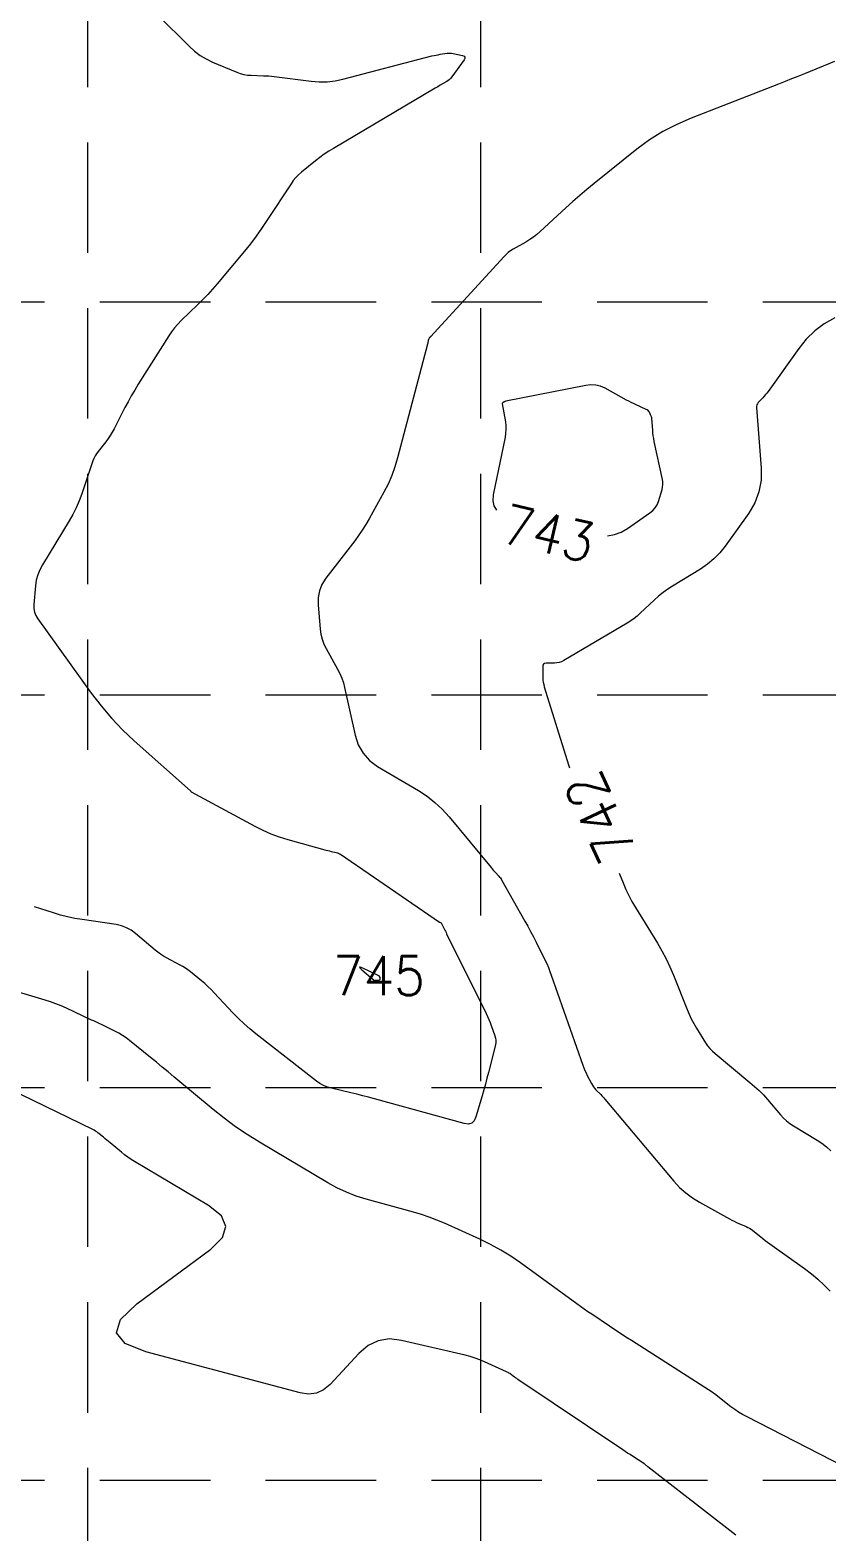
# Model space of a CAD drawing. Header units: feet. Extents: x 46644 to 49208, y 46045 to 47649.
# Drawn here: x 48399.9 to 48481.1, y 47161.6 to 47314.5 of the extents above; entities that cross this region are included whole.
import ezdxf
from ezdxf.enums import TextEntityAlignment as Align

# ---------------------------------------------------------------- set-up
doc = ezdxf.new("R2010")
doc.units = ezdxf.units.FT
doc.header["$MEASUREMENT"] = 0
doc.linetypes.add('DGN Style 3', pattern=[33.544038, 23.960027, -9.584011])
doc.linetypes.add('HIDDEN', pattern=[0.375, 0.25, -0.125])
doc.layers.add('EC', color=35, linetype='Continuous', lineweight=0)
doc.layers.add('GRID', color=254, linetype='HIDDEN')
doc.styles.add('Style-STANDARD', font='STANDARD.shx')

msp = doc.modelspace()

# ---------------------------------------------------------------- linework, layer by layer
at = {"layer": 'EC', "color": 35, "linetype": 'DGN Style 3', "lineweight": 0}
for p, q in [((48413, 47316.02), (48416.13, 47312.89)), ((48416.13, 47312.89), (48416.67, 47312.4)), ((48416.67, 47312.4), (48417.25, 47311.96)), ((48417.25, 47311.96), (48417.87, 47311.59)), ((48417.87, 47311.59), (48418.53, 47311.28)), ((48431.79, 47309.53), (48440.86, 47311.9)), ((48440.86, 47311.9), (48441.07, 47311.95)), ((48441.07, 47311.95), (48441.28, 47311.99)), ((48441.28, 47311.99), (48441.5, 47312.03)), ((48441.5, 47312.03), (48441.71, 47312.07)), ((48441.71, 47312.07), (48442.4, 47312.17)), ((48442.4, 47312.17), (48442.55, 47312.19)), ((48442.55, 47312.19), (48442.7, 47312.19)), ((48442.7, 47312.19), (48442.85, 47312.18)), ((48442.85, 47312.18), (48443, 47312.15)), ((48444.13, 47311.49), (48442.89, 47309.78)), ((48443, 47312.15), (48443.97, 47311.93)), ((48443.97, 47311.93), (48444.14, 47311.87)), ((48444.22, 47311.65), (48444.13, 47311.49)), ((48444.14, 47311.87), (48444.22, 47311.77)), ((48444.22, 47311.77), (48444.22, 47311.65)), ((48418.53, 47311.28), (48420.98, 47310.25)), ((48420.98, 47310.25), (48421.34, 47310.12)), ((48421.34, 47310.12), (48421.7, 47310.02)), ((48421.7, 47310.02), (48422.08, 47309.96)), ((48422.08, 47309.96), (48422.46, 47309.93)), ((48422.46, 47309.93), (48423.71, 47309.89)), ((48423.71, 47309.89), (48423.97, 47309.87)), ((48423.97, 47309.87), (48424.24, 47309.86)), ((48478.78, 47310.09), (48478.12, 47309.82)), ((48481.83, 47311.33), (48478.78, 47310.09)), ((48424.24, 47309.86), (48424.51, 47309.83)), ((48424.51, 47309.83), (48424.78, 47309.8)), ((48424.78, 47309.8), (48428.57, 47309.32)), ((48428.57, 47309.32), (48429.39, 47309.25)), ((48429.39, 47309.25), (48430.19, 47309.27)), ((48430.19, 47309.27), (48430.99, 47309.36)), ((48441.2, 47308.63), (48430.84, 47302.49)), ((48430.99, 47309.36), (48431.79, 47309.53)), ((48441.33, 47308.7), (48441.2, 47308.63)), ((48441.45, 47308.77), (48441.33, 47308.7)), ((48441.58, 47308.84), (48441.45, 47308.77)), ((48441.7, 47308.91), (48441.58, 47308.84)), ((48442.29, 47309.25), (48441.7, 47308.91)), ((48442.46, 47309.36), (48442.29, 47309.25)), ((48442.62, 47309.48), (48442.46, 47309.36)), ((48442.76, 47309.62), (48442.62, 47309.48)), ((48442.89, 47309.78), (48442.76, 47309.62)), ((48476.15, 47309.04), (48467.23, 47305.57)), ((48476.81, 47309.3), (48476.15, 47309.04)), ((48477.46, 47309.56), (48476.81, 47309.3)), ((48478.12, 47309.82), (48477.46, 47309.56)), ((48467.23, 47305.57), (48465.77, 47304.93)), ((48464.36, 47304.19), (48463.02, 47303.35)), ((48465.77, 47304.93), (48464.36, 47304.19)), ((48430.84, 47302.49), (48430.36, 47302.2)), ((48461.73, 47302.4), (48457.37, 47298.91)), ((48463.02, 47303.35), (48461.73, 47302.4)), ((48428.99, 47301.21), (48427.56, 47300.05)), ((48429.44, 47301.56), (48428.99, 47301.21)), ((48429.89, 47301.89), (48429.44, 47301.56)), ((48430.36, 47302.2), (48429.89, 47301.89)), ((48426.74, 47299.21), (48426.52, 47298.89)), ((48426.99, 47299.51), (48426.74, 47299.21)), ((48427.27, 47299.79), (48426.99, 47299.51)), ((48427.56, 47300.05), (48427.27, 47299.79)), ((48426.52, 47298.89), (48424.06, 47295.13)), ((48455.9, 47297.7), (48455.19, 47297.07)), ((48456.63, 47298.31), (48455.9, 47297.7)), ((48457.37, 47298.91), (48456.63, 47298.31)), ((48454.48, 47296.43), (48451.89, 47294.02)), ((48455.19, 47297.07), (48454.48, 47296.43)), ((48424.06, 47295.13), (48423.52, 47294.33)), ((48422.96, 47293.55), (48422.38, 47292.78)), ((48423.52, 47294.33), (48422.96, 47293.55)), ((48450.82, 47293.19), (48450.43, 47292.95)), ((48451.19, 47293.44), (48450.82, 47293.19)), ((48451.55, 47293.72), (48451.19, 47293.44)), ((48451.89, 47294.02), (48451.55, 47293.72)), ((48421.77, 47292.03), (48418.98, 47288.68)), ((48422.38, 47292.78), (48421.77, 47292.03)), ((48448.38, 47291.66), (48448.16, 47291.44)), ((48448.62, 47291.87), (48448.38, 47291.66)), ((48448.87, 47292.05), (48448.62, 47291.87)), ((48449.14, 47292.22), (48448.87, 47292.05)), ((48450.43, 47292.95), (48449.14, 47292.22)), ((48448.16, 47291.44), (48440.74, 47283.34)), ((48418.98, 47288.68), (48418.51, 47288.14)), ((48417.53, 47287.09), (48417.02, 47286.58)), ((48418.03, 47287.6), (48417.53, 47287.09)), ((48418.51, 47288.14), (48418.03, 47287.6)), ((48417.02, 47286.58), (48415.33, 47284.95)), ((48414.65, 47284.21), (48414.35, 47283.82)), ((48414.98, 47284.59), (48414.65, 47284.21)), ((48415.33, 47284.95), (48414.98, 47284.59)), ((48479.84, 47283.89), (48478.97, 47283.05)), ((48480.8, 47284.61), (48479.84, 47283.89)), ((48481.86, 47285.22), (48480.8, 47284.61)), ((48414.07, 47283.4), (48410.96, 47278.46)), ((48414.35, 47283.82), (48414.07, 47283.4)), ((48440.41, 47282.54), (48437.36, 47270.96)), ((48440.42, 47282.58), (48440.41, 47282.54)), ((48440.43, 47282.62), (48440.42, 47282.58)), ((48440.44, 47282.66), (48440.43, 47282.62)), ((48440.46, 47282.88), (48440.44, 47282.7)), ((48440.44, 47282.7), (48440.44, 47282.66)), ((48440.47, 47282.92), (48440.46, 47282.88)), ((48440.48, 47282.95), (48440.47, 47282.92)), ((48440.49, 47282.98), (48440.48, 47282.95)), ((48440.5, 47283.01), (48440.49, 47282.98)), ((48440.57, 47283.16), (48440.5, 47283.01)), ((48440.58, 47283.17), (48440.57, 47283.16)), ((48440.59, 47283.19), (48440.58, 47283.17)), ((48440.6, 47283.2), (48440.59, 47283.19)), ((48440.61, 47283.21), (48440.6, 47283.2)), ((48440.67, 47283.27), (48440.61, 47283.21)), ((48440.68, 47283.28), (48440.67, 47283.27)), ((48440.7, 47283.3), (48440.68, 47283.28)), ((48440.72, 47283.32), (48440.7, 47283.3)), ((48440.74, 47283.34), (48440.72, 47283.32)), ((48478.97, 47283.05), (48478.2, 47282.1)), ((48478.2, 47282.1), (48475.07, 47277.74)), ((48410.6, 47277.87), (48410.25, 47277.28)), ((48410.96, 47278.46), (48410.6, 47277.87)), ((48456.52, 47278.35), (48448.37, 47276.73)), ((48457.03, 47278.41), (48456.52, 47278.35)), ((48457.53, 47278.38), (48457.03, 47278.41)), ((48458.02, 47278.26), (48457.53, 47278.38)), ((48458.5, 47278.05), (48458.02, 47278.26)), ((48460.67, 47276.86), (48458.5, 47278.05)), ((48475.07, 47277.74), (48474.95, 47277.57)), ((48409.92, 47276.68), (48409.6, 47276.08)), ((48410.25, 47277.28), (48409.92, 47276.68)), ((48448.03, 47276.54), (48448.02, 47276.51)), ((48448.02, 47276.51), (48448.02, 47276.48)), ((48448.02, 47276.48), (48448.33, 47274.64)), ((48448.05, 47276.56), (48448.03, 47276.54)), ((48448.07, 47276.58), (48448.05, 47276.56)), ((48448.2, 47276.66), (48448.07, 47276.58)), ((48448.24, 47276.69), (48448.2, 47276.66)), ((48448.28, 47276.71), (48448.24, 47276.69)), ((48448.32, 47276.72), (48448.28, 47276.71)), ((48448.37, 47276.73), (48448.32, 47276.72)), ((48460.9, 47276.74), (48460.67, 47276.86)), ((48461.13, 47276.62), (48460.9, 47276.74)), ((48461.36, 47276.51), (48461.13, 47276.62)), ((48461.59, 47276.4), (48461.36, 47276.51)), ((48462.68, 47275.9), (48461.59, 47276.4)), ((48473.94, 47276.36), (48473.91, 47276.23)), ((48473.91, 47276.23), (48473.91, 47276.08)), ((48474, 47276.48), (48473.94, 47276.36)), ((48474.08, 47276.59), (48474, 47276.48)), ((48474.55, 47277.09), (48474.08, 47276.59)), ((48474.68, 47277.25), (48474.55, 47277.09)), ((48474.82, 47277.41), (48474.68, 47277.25)), ((48474.95, 47277.57), (48474.82, 47277.41)), ((48409.6, 47276.08), (48408.49, 47273.92)), ((48462.78, 47275.85), (48462.68, 47275.9)), ((48462.86, 47275.78), (48462.78, 47275.85)), ((48462.93, 47275.7), (48462.86, 47275.78)), ((48462.99, 47275.61), (48462.93, 47275.7)), ((48463.15, 47275.28), (48462.99, 47275.61)), ((48463.19, 47275.21), (48463.15, 47275.28)), ((48463.21, 47275.14), (48463.19, 47275.21)), ((48463.23, 47275.06), (48463.21, 47275.14)), ((48463.24, 47274.99), (48463.23, 47275.06)), ((48463.33, 47273.79), (48463.24, 47274.99)), ((48473.91, 47276.08), (48474.38, 47269.91)), ((48408.1, 47273.25), (48407.88, 47272.93)), ((48408.31, 47273.58), (48408.1, 47273.25)), ((48408.49, 47273.92), (48408.31, 47273.58)), ((48448.36, 47273.45), (48448.3, 47273.06)), ((48448.33, 47274.64), (48448.38, 47274.24)), ((48448.39, 47273.85), (48448.36, 47273.45)), ((48448.38, 47274.24), (48448.39, 47273.85)), ((48463.35, 47273.5), (48463.33, 47273.79)), ((48463.39, 47273.22), (48463.35, 47273.5)), ((48463.44, 47272.93), (48463.39, 47273.22)), ((48407.65, 47272.61), (48406.86, 47271.61)), ((48407.88, 47272.93), (48407.65, 47272.61)), ((48448.3, 47273.06), (48447.1, 47267.2)), ((48463.49, 47272.65), (48463.44, 47272.93)), ((48464.32, 47268.78), (48463.49, 47272.65)), ((48406.34, 47270.66), (48405.2, 47267.29)), ((48406.44, 47270.91), (48406.34, 47270.66)), ((48406.56, 47271.16), (48406.44, 47270.91)), ((48406.7, 47271.39), (48406.56, 47271.16)), ((48406.86, 47271.61), (48406.7, 47271.39)), ((48437.36, 47270.96), (48437.09, 47270.05)), ((48436.77, 47269.17), (48436.39, 47268.3)), ((48437.09, 47270.05), (48436.77, 47269.17)), ((48464.36, 47268.52), (48464.32, 47268.78)), ((48474.37, 47268.68), (48474.15, 47267.51)), ((48474.38, 47269.91), (48474.37, 47268.68)), ((48405.2, 47267.29), (48404.94, 47266.58)), ((48435.96, 47267.46), (48434.45, 47264.75)), ((48436.39, 47268.3), (48435.96, 47267.46)), ((48447.1, 47267.2), (48447.05, 47266.6)), ((48463.91, 47266.54), (48464.28, 47267.74)), ((48464.28, 47267.74), (48464.34, 47268)), ((48464.34, 47268), (48464.37, 47268.26)), ((48464.37, 47268.26), (48464.36, 47268.52)), ((48474.15, 47267.51), (48473.73, 47266.4)), ((48404.64, 47265.89), (48404.3, 47265.21)), ((48404.94, 47266.58), (48404.64, 47265.89)), ((48447.05, 47266.6), (48447.17, 47266.07)), ((48447.17, 47266.07), (48447.43, 47265.63)), ((48463.05, 47265.37), (48463.34, 47265.61)), ((48463.34, 47265.61), (48463.58, 47265.88)), ((48463.58, 47265.88), (48463.77, 47266.19)), ((48463.77, 47266.19), (48463.91, 47266.54)), ((48473.73, 47266.4), (48473.1, 47265.34)), ((48403.92, 47264.55), (48401.2, 47260.08)), ((48404.3, 47265.21), (48403.92, 47264.55)), ((48434.11, 47264.18), (48433.76, 47263.61)), ((48434.45, 47264.75), (48434.11, 47264.18)), ((48460.76, 47263.78), (48463.05, 47265.37)), ((48473.1, 47265.34), (48470.71, 47261.99)), ((48432.99, 47262.53), (48430.05, 47258.71)), ((48433.39, 47263.07), (48432.99, 47262.53)), ((48433.76, 47263.61), (48433.39, 47263.07)), ((48458.72, 47263.01), (48459.43, 47263.15)), ((48458.72, 47263.01), (48458.72, 47263.01)), ((48459.43, 47263.15), (48460.11, 47263.41)), ((48460.11, 47263.41), (48460.76, 47263.78)), ((48470.17, 47261.31), (48469.57, 47260.69)), ((48470.71, 47261.99), (48470.17, 47261.31)), ((48400.93, 47259.58), (48400.72, 47259.05)), ((48401.2, 47260.08), (48400.93, 47259.58)), ((48468.19, 47259.64), (48465.36, 47257.91)), ((48468.91, 47260.13), (48468.19, 47259.64)), ((48469.57, 47260.69), (48468.91, 47260.13)), ((48400.5, 47257.93), (48400.34, 47256.04)), ((48400.58, 47258.5), (48400.5, 47257.93)), ((48400.72, 47259.05), (48400.58, 47258.5)), ((48429.66, 47258.08), (48429.4, 47257.43)), ((48430.05, 47258.71), (48429.66, 47258.08)), ((48465.36, 47257.91), (48464.86, 47257.59)), ((48429.4, 47257.43), (48429.26, 47256.73)), ((48429.26, 47256.73), (48429.26, 47255.99)), ((48463.48, 47256.47), (48462.07, 47255.14)), ((48463.92, 47256.87), (48463.48, 47256.47)), ((48464.38, 47257.24), (48463.92, 47256.87)), ((48464.86, 47257.59), (48464.38, 47257.24)), ((48400.34, 47256.04), (48400.34, 47255.64)), ((48400.34, 47255.64), (48400.41, 47255.26)), ((48400.41, 47255.26), (48400.54, 47254.9)), ((48400.54, 47254.9), (48400.75, 47254.56)), ((48429.26, 47255.99), (48429.48, 47253.52)), ((48461.76, 47254.86), (48461.43, 47254.6)), ((48462.07, 47255.14), (48461.76, 47254.86)), ((48400.75, 47254.56), (48406.18, 47247.02)), ((48429.48, 47253.52), (48429.55, 47253)), ((48460.74, 47254.14), (48454.28, 47250.33)), ((48461.1, 47254.36), (48460.74, 47254.14)), ((48461.43, 47254.6), (48461.1, 47254.36)), ((48429.55, 47253), (48429.68, 47252.5)), ((48429.68, 47252.5), (48429.86, 47252.01)), ((48429.86, 47252.01), (48430.09, 47251.54)), ((48430.09, 47251.54), (48431.25, 47249.46)), ((48454.06, 47250.21), (48453.82, 47250.13)), ((48454.28, 47250.33), (48454.06, 47250.21)), ((48431.25, 47249.46), (48431.49, 47249)), ((48431.49, 47249), (48431.68, 47248.54)), ((48452.15, 47249.84), (48452.13, 47249.68)), ((48452.13, 47249.68), (48452.14, 47248.58)), ((48452.22, 47249.95), (48452.15, 47249.84)), ((48452.33, 47250.02), (48452.22, 47249.95)), ((48452.49, 47250.05), (48452.33, 47250.02)), ((48453.33, 47250.06), (48452.49, 47250.05)), ((48453.58, 47250.08), (48453.33, 47250.06)), ((48453.82, 47250.13), (48453.58, 47250.08)), ((48431.68, 47248.54), (48431.84, 47248.06)), ((48431.84, 47248.06), (48431.97, 47247.57)), ((48431.97, 47247.57), (48433.04, 47242.71)), ((48452.14, 47248.58), (48452.15, 47248.34)), ((48452.15, 47248.34), (48452.18, 47248.11)), ((48452.18, 47248.11), (48452.23, 47247.88)), ((48452.23, 47247.88), (48452.29, 47247.65)), ((48452.29, 47247.65), (48454.76, 47239.7)), ((48406.18, 47247.02), (48407.17, 47245.71)), ((48407.17, 47245.71), (48408.23, 47244.47)), ((48408.23, 47244.47), (48409.35, 47243.28)), ((48409.35, 47243.28), (48410.55, 47242.16)), ((48433.04, 47242.71), (48433.35, 47241.73)), ((48410.55, 47242.16), (48416.26, 47237.06)), ((48433.35, 47241.73), (48433.84, 47240.88)), ((48433.84, 47240.88), (48434.49, 47240.15)), ((48434.49, 47240.15), (48435.33, 47239.54)), ((48435.33, 47239.54), (48439.49, 47237.08)), ((48454.76, 47239.7), (48454.86, 47239.41)), ((48416.26, 47237.06), (48416.26, 47237.05)), ((48416.26, 47237.05), (48416.27, 47237.05)), ((48416.27, 47237.05), (48416.28, 47237.04)), ((48416.28, 47237.04), (48416.28, 47237.03)), ((48416.28, 47237.03), (48416.3, 47237.01)), ((48416.3, 47237.01), (48416.31, 47237)), ((48416.31, 47237), (48416.31, 47237)), ((48416.31, 47237), (48416.32, 47236.99)), ((48416.32, 47236.99), (48416.32, 47236.99)), ((48416.32, 47236.99), (48416.34, 47236.97)), ((48416.34, 47236.97), (48416.34, 47236.97)), ((48416.34, 47236.97), (48416.34, 47236.96)), ((48416.34, 47236.96), (48416.35, 47236.96)), ((48416.35, 47236.96), (48416.35, 47236.96)), ((48416.35, 47236.96), (48422.83, 47233.46)), ((48439.49, 47237.08), (48440.36, 47236.51)), ((48440.36, 47236.51), (48441.16, 47235.88)), ((48441.16, 47235.88), (48441.91, 47235.18)), ((48441.91, 47235.18), (48442.6, 47234.42)), ((48422.83, 47233.46), (48423.63, 47233.05)), ((48442.6, 47234.42), (48446.87, 47229.25)), ((48423.63, 47233.05), (48424.46, 47232.69)), ((48424.46, 47232.69), (48425.31, 47232.37)), ((48425.31, 47232.37), (48426.18, 47232.1)), ((48426.18, 47232.1), (48429.94, 47231.05)), ((48429.94, 47231.05), (48430.1, 47231.01)), ((48430.1, 47231.01), (48430.26, 47230.97)), ((48430.26, 47230.97), (48430.43, 47230.93)), ((48430.43, 47230.93), (48430.59, 47230.89)), ((48430.59, 47230.89), (48431.12, 47230.77)), ((48431.12, 47230.77), (48431.23, 47230.74)), ((48431.23, 47230.74), (48431.34, 47230.7)), ((48431.34, 47230.7), (48431.44, 47230.65)), ((48431.44, 47230.65), (48431.54, 47230.59)), ((48431.54, 47230.59), (48441.64, 47223.69)), ((48446.87, 47229.25), (48446.97, 47229.12)), ((48446.97, 47229.12), (48447.08, 47228.99)), ((48447.08, 47228.99), (48447.19, 47228.87)), ((48447.19, 47228.87), (48447.31, 47228.75)), ((48447.31, 47228.75), (48447.68, 47228.35)), ((48447.68, 47228.35), (48447.75, 47228.27)), ((48447.75, 47228.27), (48447.83, 47228.18)), ((48447.83, 47228.18), (48447.89, 47228.08)), ((48447.89, 47228.08), (48447.95, 47227.98)), ((48447.95, 47227.98), (48450.32, 47223.79)), ((48459.9, 47228.67), (48460.31, 47227.67)), ((48460.31, 47227.67), (48460.59, 47227.02)), ((48460.59, 47227.02), (48460.89, 47226.39)), ((48460.89, 47226.39), (48461.22, 47225.78)), ((48461.22, 47225.78), (48461.58, 47225.17)), ((48402.32, 47224.62), (48400.39, 47225.23)), ((48403.04, 47224.41), (48402.32, 47224.62)), ((48403.76, 47224.22), (48403.04, 47224.41)), ((48404.5, 47224.07), (48403.76, 47224.22)), ((48461.58, 47225.17), (48463.81, 47221.55)), ((48405.24, 47223.94), (48404.5, 47224.07)), ((48408.7, 47223.43), (48405.24, 47223.94)), ((48409.24, 47223.31), (48408.7, 47223.43)), ((48409.75, 47223.12), (48409.24, 47223.31)), ((48410.23, 47222.86), (48409.75, 47223.12)), ((48410.68, 47222.53), (48410.23, 47222.86)), ((48441.64, 47223.69), (48441.66, 47223.68)), ((48441.66, 47223.68), (48441.67, 47223.67)), ((48441.67, 47223.67), (48441.69, 47223.67)), ((48441.69, 47223.67), (48441.71, 47223.66)), ((48441.71, 47223.66), (48441.76, 47223.63)), ((48441.76, 47223.63), (48441.77, 47223.63)), ((48441.77, 47223.63), (48441.78, 47223.62)), ((48441.78, 47223.62), (48441.79, 47223.61)), ((48441.79, 47223.61), (48441.8, 47223.6)), ((48441.8, 47223.6), (48442.09, 47223)), ((48442.09, 47223), (48442.16, 47222.88)), ((48442.16, 47222.88), (48442.22, 47222.75)), ((48442.22, 47222.75), (48442.29, 47222.62)), ((48450.32, 47223.79), (48450.61, 47223.26)), ((48450.61, 47223.26), (48450.9, 47222.72)), ((48450.9, 47222.72), (48451.19, 47222.18)), ((48412.69, 47220.83), (48410.68, 47222.53)), ((48442.29, 47222.62), (48442.35, 47222.5)), ((48442.35, 47222.5), (48446.38, 47214.39)), ((48451.19, 47222.18), (48451.46, 47221.63)), ((48451.46, 47221.63), (48452.35, 47219.85)), ((48463.81, 47221.55), (48464.27, 47220.76)), ((48412.96, 47220.61), (48412.69, 47220.83)), ((48413.23, 47220.41), (48412.96, 47220.61)), ((48413.52, 47220.23), (48413.23, 47220.41)), ((48413.82, 47220.06), (48413.52, 47220.23)), ((48415.23, 47219.31), (48413.82, 47220.06)), ((48452.35, 47219.85), (48452.54, 47219.46)), ((48464.27, 47220.76), (48464.7, 47219.95)), ((48464.7, 47219.95), (48465.09, 47219.13)), ((48415.5, 47219.15), (48415.23, 47219.31)), ((48415.76, 47218.99), (48415.5, 47219.15)), ((48416.01, 47218.81), (48415.76, 47218.99)), ((48416.26, 47218.62), (48416.01, 47218.81)), ((48417.38, 47217.71), (48416.26, 47218.62)), ((48433.56, 47219.1), (48433.47, 47219.1)), ((48433.47, 47219.1), (48433.51, 47219.02)), ((48433.51, 47219.02), (48433.71, 47218.83)), ((48433.81, 47218.99), (48433.56, 47219.1)), ((48433.71, 47218.83), (48434.85, 47217.87)), ((48435.45, 47218.23), (48433.81, 47218.99)), ((48435.48, 47218.21), (48435.45, 47218.23)), ((48435.5, 47218.19), (48435.48, 47218.21)), ((48435.52, 47218.17), (48435.5, 47218.19)), ((48435.53, 47218.15), (48435.52, 47218.17)), ((48435.59, 47218.03), (48435.53, 47218.15)), ((48452.54, 47219.46), (48452.71, 47219.07)), ((48452.71, 47219.07), (48452.87, 47218.67)), ((48452.87, 47218.67), (48453.01, 47218.27)), ((48453.01, 47218.27), (48456.22, 47209.11)), ((48465.09, 47219.13), (48465.44, 47218.29)), ((48465.44, 47218.29), (48466.83, 47214.8)), ((48401.47, 47215.75), (48396.43, 47217.26)), ((48417.72, 47217.42), (48417.38, 47217.71)), ((48418.05, 47217.13), (48417.72, 47217.42)), ((48418.37, 47216.82), (48418.05, 47217.13)), ((48418.68, 47216.5), (48418.37, 47216.82)), ((48434.85, 47217.87), (48434.92, 47217.82)), ((48434.92, 47217.82), (48435, 47217.79)), ((48435, 47217.79), (48435.08, 47217.78)), ((48435.08, 47217.78), (48435.16, 47217.78)), ((48435.16, 47217.78), (48435.51, 47217.82)), ((48435.51, 47217.82), (48435.54, 47217.83)), ((48435.54, 47217.83), (48435.56, 47217.84)), ((48435.56, 47217.84), (48435.57, 47217.86)), ((48435.57, 47217.86), (48435.58, 47217.88)), ((48435.58, 47217.88), (48435.6, 47217.96)), ((48435.6, 47218.01), (48435.59, 47218.03)), ((48435.6, 47218), (48435.6, 47218.01)), ((48435.6, 47217.98), (48435.6, 47218)), ((48435.6, 47217.96), (48435.6, 47217.98)), ((48402.03, 47215.57), (48401.47, 47215.75)), ((48402.58, 47215.37), (48402.03, 47215.57)), ((48403.12, 47215.15), (48402.58, 47215.37)), ((48403.66, 47214.91), (48403.12, 47215.15)), ((48420.6, 47214.45), (48418.68, 47216.5)), ((48406.14, 47213.75), (48403.66, 47214.91)), ((48406.42, 47213.62), (48406.14, 47213.75)), ((48406.7, 47213.48), (48406.42, 47213.62)), ((48421.15, 47213.88), (48420.6, 47214.45)), ((48421.73, 47213.34), (48421.15, 47213.88)), ((48446.38, 47214.39), (48446.52, 47214.09)), ((48446.52, 47214.09), (48446.66, 47213.78)), ((48446.66, 47213.78), (48446.79, 47213.47)), ((48466.83, 47214.8), (48467.04, 47214.31)), ((48467.04, 47214.31), (48467.26, 47213.83)), ((48467.26, 47213.83), (48467.52, 47213.35)), ((48406.99, 47213.35), (48406.7, 47213.48)), ((48407.27, 47213.21), (48406.99, 47213.35)), ((48408.58, 47212.57), (48407.27, 47213.21)), ((48408.98, 47212.37), (48408.58, 47212.57)), ((48409.36, 47212.14), (48408.98, 47212.37)), ((48409.73, 47211.89), (48409.36, 47212.14)), ((48422.32, 47212.81), (48421.73, 47213.34)), ((48422.93, 47212.31), (48422.32, 47212.81)), ((48429.09, 47207.5), (48422.93, 47212.31)), ((48446.79, 47213.47), (48446.9, 47213.15)), ((48446.9, 47213.15), (48447.27, 47212.1)), ((48447.27, 47212.1), (48447.33, 47211.88)), ((48467.52, 47213.35), (48467.79, 47212.89)), ((48467.79, 47212.89), (48468.71, 47211.4)), ((48410.08, 47211.62), (48409.73, 47211.89)), ((48412.2, 47209.9), (48410.08, 47211.62)), ((48447.31, 47211.2), (48446.62, 47208.38)), ((48447.35, 47211.42), (48447.31, 47211.2)), ((48447.33, 47211.88), (48447.36, 47211.65)), ((48447.36, 47211.65), (48447.35, 47211.42)), ((48468.71, 47211.4), (48468.92, 47211.1)), ((48468.92, 47211.1), (48469.15, 47210.81)), ((48469.15, 47210.81), (48469.41, 47210.54)), ((48469.41, 47210.54), (48469.69, 47210.29)), ((48412.8, 47209.41), (48412.2, 47209.9)), ((48413.4, 47208.92), (48412.8, 47209.41)), ((48414, 47208.43), (48413.4, 47208.92)), ((48456.22, 47209.11), (48456.32, 47208.85)), ((48469.69, 47210.29), (48473.23, 47207.36)), ((48406.33, 47202.56), (48395.62, 47207.75)), ((48414.59, 47207.93), (48414, 47208.43)), ((48418.58, 47204.61), (48414.59, 47207.93)), ((48429.44, 47207.25), (48429.09, 47207.5)), ((48446.46, 47207.78), (48446.31, 47207.18)), ((48446.62, 47208.38), (48446.46, 47207.78)), ((48456.32, 47208.85), (48456.43, 47208.59)), ((48456.43, 47208.59), (48456.54, 47208.33)), ((48456.54, 47208.33), (48456.67, 47208.08)), ((48456.67, 47208.08), (48457.09, 47207.25)), ((48429.81, 47207.04), (48429.44, 47207.25)), ((48430.21, 47206.88), (48429.81, 47207.04)), ((48430.62, 47206.76), (48430.21, 47206.88)), ((48432.6, 47206.3), (48430.62, 47206.76)), ((48433.2, 47206.16), (48432.6, 47206.3)), ((48433.81, 47206.01), (48433.2, 47206.16)), ((48434.41, 47205.85), (48433.81, 47206.01)), ((48435.01, 47205.69), (48434.41, 47205.85)), ((48445.97, 47205.99), (48445.34, 47203.84)), ((48446.14, 47206.59), (48445.97, 47205.99)), ((48446.31, 47207.18), (48446.14, 47206.59)), ((48457.09, 47207.25), (48457.19, 47207.08)), ((48457.19, 47207.08), (48457.3, 47206.92)), ((48457.3, 47206.92), (48457.42, 47206.76)), ((48457.42, 47206.76), (48457.55, 47206.62)), ((48457.55, 47206.62), (48458.05, 47206.12)), ((48458.05, 47206.12), (48458.15, 47206.01)), ((48458.15, 47206.01), (48458.26, 47205.9)), ((48458.26, 47205.9), (48458.36, 47205.79)), ((48473.23, 47207.36), (48473.71, 47206.96)), ((48473.71, 47206.96), (48474.16, 47206.53)), ((48474.16, 47206.53), (48474.6, 47206.08)), ((48474.6, 47206.08), (48475.01, 47205.61)), ((48419.71, 47203.71), (48418.58, 47204.61)), ((48444.14, 47203.17), (48435.01, 47205.69)), ((48458.36, 47205.79), (48458.46, 47205.67)), ((48458.46, 47205.67), (48465.49, 47197.3)), ((48475.01, 47205.61), (48476.33, 47204.05)), ((48420.87, 47202.85), (48419.71, 47203.71)), ((48422.06, 47202.04), (48420.87, 47202.85)), ((48444.57, 47203.12), (48444.14, 47203.17)), ((48444.91, 47203.21), (48444.57, 47203.12)), ((48445.16, 47203.45), (48444.91, 47203.21)), ((48445.34, 47203.84), (48445.16, 47203.45)), ((48476.33, 47204.05), (48476.63, 47203.73)), ((48476.63, 47203.73), (48476.95, 47203.44)), ((48476.95, 47203.44), (48477.29, 47203.17)), ((48477.29, 47203.17), (48477.65, 47202.93)), ((48477.65, 47202.93), (48480.06, 47201.49)), ((48406.47, 47202.49), (48406.33, 47202.56)), ((48406.6, 47202.41), (48406.47, 47202.49)), ((48406.73, 47202.32), (48406.6, 47202.41)), ((48406.85, 47202.23), (48406.73, 47202.32)), ((48407.42, 47201.77), (48406.85, 47202.23)), ((48407.59, 47201.63), (48407.42, 47201.77)), ((48407.76, 47201.49), (48407.59, 47201.63)), ((48407.93, 47201.35), (48407.76, 47201.49)), ((48408.1, 47201.21), (48407.93, 47201.35)), ((48423.29, 47201.28), (48422.06, 47202.04)), ((48430.25, 47197.13), (48423.29, 47201.28)), ((48480.06, 47201.49), (48480.56, 47201.16)), ((48409.25, 47200.25), (48408.1, 47201.21)), ((48409.57, 47200), (48409.25, 47200.25)), ((48409.9, 47199.75), (48409.57, 47200)), ((48410.24, 47199.52), (48409.9, 47199.75)), ((48480.56, 47201.16), (48481.03, 47200.79)), ((48481.03, 47200.79), (48481.47, 47200.39)), ((48410.59, 47199.3), (48410.24, 47199.52)), ((48418.11, 47194.82), (48410.59, 47199.3)), ((48431.18, 47196.62), (48430.25, 47197.13)), ((48465.49, 47197.3), (48466.07, 47196.67)), ((48466.07, 47196.67), (48466.7, 47196.11)), ((48432.15, 47196.17), (48431.18, 47196.62)), ((48433.14, 47195.78), (48432.15, 47196.17)), ((48434.16, 47195.47), (48433.14, 47195.78)), ((48438.98, 47194.15), (48434.16, 47195.47)), ((48466.7, 47196.11), (48467.38, 47195.6)), ((48467.38, 47195.6), (48468.1, 47195.15)), ((48468.1, 47195.15), (48471.16, 47193.46)), ((48419.42, 47193.77), (48418.11, 47194.82)), ((48419.89, 47192.68), (48419.42, 47193.77)), ((48439.79, 47193.91), (48438.98, 47194.15)), ((48440.59, 47193.64), (48439.79, 47193.91)), ((48441.37, 47193.34), (48440.59, 47193.64)), ((48419.53, 47191.55), (48419.89, 47192.68)), ((48442.15, 47193.01), (48441.37, 47193.34)), ((48445.73, 47191.38), (48442.15, 47193.01)), ((48471.16, 47193.46), (48471.39, 47193.33)), ((48471.39, 47193.33), (48471.62, 47193.22)), ((48471.62, 47193.22), (48471.85, 47193.11)), ((48471.85, 47193.11), (48472.09, 47193)), ((48472.09, 47193), (48472.86, 47192.67)), ((48472.86, 47192.67), (48473.03, 47192.59)), ((48473.03, 47192.59), (48473.18, 47192.5)), ((48473.18, 47192.5), (48473.34, 47192.41)), ((48473.34, 47192.41), (48473.48, 47192.3)), ((48473.48, 47192.3), (48474.54, 47191.45)), ((48418.33, 47190.38), (48419.53, 47191.55)), ((48446.82, 47190.85), (48445.73, 47191.38)), ((48447.87, 47190.28), (48446.82, 47190.85)), ((48474.54, 47191.45), (48474.77, 47191.27)), ((48474.77, 47191.27), (48475.01, 47191.09)), ((48475.01, 47191.09), (48475.24, 47190.92)), ((48475.24, 47190.92), (48475.48, 47190.75)), ((48475.48, 47190.75), (48478.79, 47188.4)), ((48410.81, 47184.8), (48418.33, 47190.38)), ((48448.89, 47189.65), (48447.87, 47190.28)), ((48449.88, 47188.97), (48448.89, 47189.65)), ((48455.59, 47184.82), (48449.88, 47188.97)), ((48478.79, 47188.4), (48479.49, 47187.87)), ((48479.49, 47187.87), (48480.15, 47187.31)), ((48480.15, 47187.31), (48480.78, 47186.72)), ((48480.78, 47186.72), (48481.38, 47186.09)), ((48409.14, 47183.21), (48410.81, 47184.8)), ((48455.97, 47184.54), (48455.59, 47184.82)), ((48456.35, 47184.27), (48455.97, 47184.54)), ((48408.74, 47181.87), (48409.14, 47183.21)), ((48456.73, 47184.01), (48456.35, 47184.27)), ((48457.12, 47183.75), (48456.73, 47184.01)), ((48458.93, 47182.53), (48457.12, 47183.75)), ((48409.61, 47180.77), (48408.74, 47181.87)), ((48459.49, 47182.16), (48458.93, 47182.53)), ((48460.04, 47181.79), (48459.49, 47182.16)), ((48460.6, 47181.43), (48460.04, 47181.79)), ((48461.17, 47181.07), (48460.6, 47181.43)), ((48411.74, 47179.91), (48409.61, 47180.77)), ((48427.44, 47175.73), (48411.74, 47179.91)), ((48434.35, 47180.56), (48433.41, 47179.76)), ((48435.39, 47181.05), (48434.35, 47180.56)), ((48436.53, 47181.23), (48435.39, 47181.05)), ((48437.77, 47181.09), (48436.53, 47181.23)), ((48444.25, 47179.57), (48437.77, 47181.09)), ((48469.5, 47175.74), (48461.17, 47181.07)), ((48433.41, 47179.76), (48430.48, 47176.61)), ((48444.75, 47179.44), (48444.25, 47179.57)), ((48445.25, 47179.29), (48444.75, 47179.44)), ((48445.73, 47179.11), (48445.25, 47179.29)), ((48446.21, 47178.9), (48445.73, 47179.11)), ((48448.43, 47177.9), (48446.21, 47178.9)), ((48448.52, 47177.85), (48448.43, 47177.9)), ((48448.61, 47177.81), (48448.52, 47177.85)), ((48448.69, 47177.76), (48448.61, 47177.81)), ((48448.77, 47177.7), (48448.69, 47177.76)), ((48449.14, 47177.43), (48448.77, 47177.7)), ((48449.26, 47177.35), (48449.14, 47177.43)), ((48449.37, 47177.27), (48449.26, 47177.35)), ((48449.49, 47177.19), (48449.37, 47177.27)), ((48449.6, 47177.11), (48449.49, 47177.19)), ((48460.28, 47169.94), (48449.6, 47177.11)), ((48428.29, 47175.61), (48427.44, 47175.73)), ((48429.09, 47175.71), (48428.29, 47175.61)), ((48429.81, 47176.04), (48429.09, 47175.71)), ((48430.48, 47176.61), (48429.81, 47176.04)), ((48469.51, 47175.73), (48469.5, 47175.74)), ((48469.52, 47175.72), (48469.51, 47175.73)), ((48469.51, 47175.73), (48469.51, 47175.73)), ((48469.53, 47175.71), (48469.52, 47175.72)), ((48469.56, 47175.68), (48469.53, 47175.71)), ((48469.58, 47175.67), (48469.56, 47175.68)), ((48469.59, 47175.67), (48469.58, 47175.67)), ((48469.6, 47175.66), (48469.59, 47175.67)), ((48469.61, 47175.65), (48469.6, 47175.66)), ((48471.3, 47174.33), (48469.61, 47175.65)), ((48471.68, 47174.05), (48471.3, 47174.33)), ((48472.06, 47173.79), (48471.68, 47174.05)), ((48472.46, 47173.55), (48472.06, 47173.79)), ((48472.87, 47173.33), (48472.46, 47173.55)), ((48484.04, 47167.6), (48472.87, 47173.33)), ((48460.52, 47169.78), (48460.28, 47169.94)), ((48460.77, 47169.61), (48460.52, 47169.78)), ((48461.02, 47169.45), (48460.77, 47169.61)), ((48461.27, 47169.29), (48461.02, 47169.45)), ((48462.42, 47168.55), (48461.27, 47169.29)), ((48462.46, 47168.53), (48462.42, 47168.55)), ((48462.49, 47168.51), (48462.46, 47168.53)), ((48462.52, 47168.48), (48462.49, 47168.51)), ((48462.55, 47168.46), (48462.52, 47168.48)), ((48462.68, 47168.34), (48462.55, 47168.46)), ((48462.72, 47168.3), (48462.68, 47168.34)), ((48462.76, 47168.27), (48462.72, 47168.3)), ((48462.81, 47168.23), (48462.76, 47168.27)), ((48462.85, 47168.2), (48462.81, 47168.23)), ((48471.78, 47161.24), (48462.85, 47168.2))]:
    msp.add_line(p, q, dxfattribs=at)
at = {"layer": 'GRID', "color": 252, "linetype": 'HIDDEN', "lineweight": 0, "ltscale": 45}
for p, q in [((48405.8, 47606.85), (48405.8, 46206.68)), ((48445.8, 47606.85), (48445.8, 46206.68)), ((46685.8, 47286.85), (49165.8, 47286.85)), ((46685.8, 47246.85), (49165.8, 47246.85)), ((46685.8, 47206.85), (49165.8, 47206.85)), ((46685.8, 47166.85), (49165.8, 47166.85))]:
    msp.add_line(p, q, dxfattribs=at)

# ---------------------------------------------------------------- texts
at = {"layer": 'EC', "color": 35, "linetype": 'DGN Style 3', "lineweight": 0, "style": 'Style-STANDARD'}
for s, rotation, p in [('743', 346.9173, (48452.72, 47263.28)), ('742', 115.1345, (48457.98, 47234.35))]:
    msp.add_text(s, height=4, rotation=rotation, dxfattribs=at).set_placement(p, align=Align.MIDDLE_CENTER)
msp.add_text('745', height=4, dxfattribs=at).set_placement((48435.45, 47218.23), align=Align.MIDDLE_CENTER)

doc.saveas('drawing.dxf')
